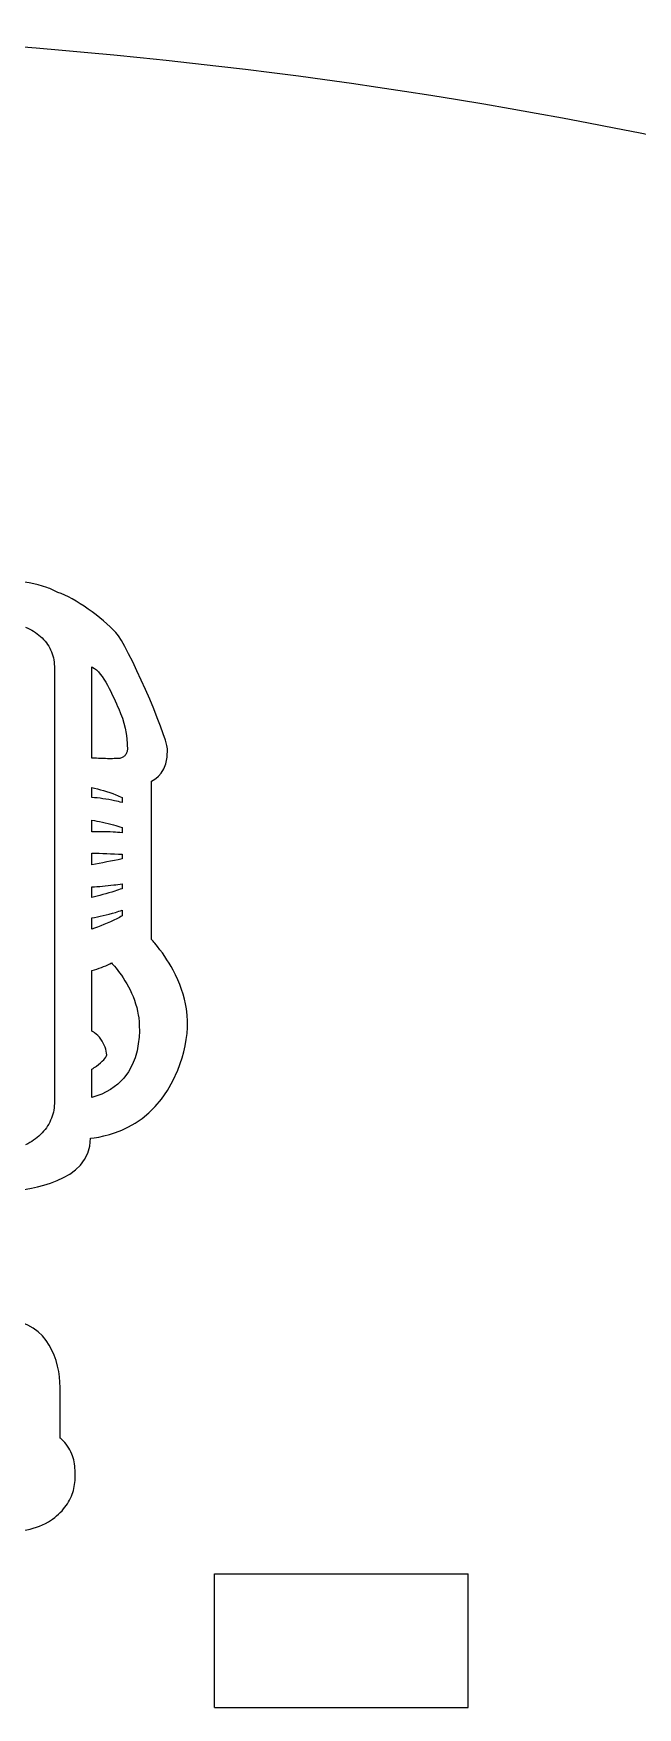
# Model space of a CAD drawing. Header units: millimetres. Extents: x -1100 to -75, y -506 to -118.
# Drawn here: x -570.5 to -547, y -461.5 to -396.4 of the extents above; entities that cross this region are included whole.
import ezdxf

# ---------------------------------------------------------------- set-up
doc = ezdxf.new("R2010")
doc.units = ezdxf.units.MM
doc.layers.add('CUTS', color=1, linetype='Continuous', true_color=0xff0000)
doc.layers.add('TEXT', color=5, linetype='Continuous', true_color=0x0000ff)

msp = doc.modelspace()

# ---------------------------------------------------------------- linework, layer by layer
at = {"layer": 'CUTS', "color": 1, "lineweight": 25, "true_color": 0xff0000}
for p, q in [((-563.423, -461.466), (-563.423, -456.266)), ((-563.423, -456.266), (-553.573, -456.266)), ((-553.573, -461.466), (-553.573, -456.266)), ((-563.423, -461.466), (-553.573, -461.466))]:
    msp.add_line(p, q, dxfattribs=at)
msp.add_open_spline([(-523.677, -407.505), (-537.808, -400.521), (-564.986, -396.422), (-583.516, -396.422)], degree=3, dxfattribs=at)
at = {"layer": 'TEXT', "color": 5, "lineweight": 25, "true_color": 0x0000ff}
for points in [[(-569.639, -421.013), (-569.639, -421.071), (-569.639, -421.071)], [(-569.639, -421.071), (-569.639, -437.998)], [(-568.184, -424.573), (-568.183, -421.037), (-568.183, -421.037)], [(-568.184, -426.106), (-568.184, -425.72), (-568.184, -425.72)], [(-565.864, -431.625), (-565.864, -425.47)], [(-567.013, -426.105), (-567.013, -426.304)], [(-568.184, -427.444), (-568.184, -426.987), (-568.184, -426.987)], [(-567.013, -427.267), (-567.013, -427.478)], [(-568.184, -428.724), (-568.184, -428.266), (-568.184, -428.266)], [(-567.013, -428.311), (-567.013, -428.495)], [(-568.185, -429.991), (-568.185, -429.582), (-568.185, -429.582)], [(-567.013, -429.461), (-567.013, -429.65)], [(-567.013, -430.482), (-567.013, -430.71)], [(-568.186, -431.225), (-568.186, -430.783), (-568.186, -430.783)], [(-568.186, -435.189), (-568.186, -432.833)], [(-568.187, -437.765), (-568.187, -436.669)], [(-569.41, -450.995), (-569.41, -449.225)], [(-568.837, -452.574), (-568.837, -452.241)]]:
    msp.add_lwpolyline(points, dxfattribs=at)
for points in [[(-569.93, -417.952), (-570.376, -417.794), (-570.852, -417.712), (-571.338, -417.705)], [(-569.5, -418.138), (-569.639, -418.068), (-569.78, -418.005), (-569.93, -417.952)], [(-567.249, -419.7), (-567.778, -419.135), (-568.846, -418.352), (-569.5, -418.138)], [(-570.756, -419.495), (-570.537, -419.579), (-570.34, -419.7), (-570.173, -419.85)], [(-570.173, -419.85), (-570.01, -419.999), (-569.876, -420.178), (-569.784, -420.373)], [(-565.253, -424.223), (-565.288, -423.637), (-566.81, -420.167), (-567.249, -419.7)], [(-569.784, -420.373), (-569.692, -420.571), (-569.639, -420.786), (-569.639, -421.013)], [(-568.183, -421.037), (-568.172, -421.042), (-568.161, -421.046), (-568.149, -421.051)], [(-568.149, -421.051), (-567.76, -421.227), (-567.353, -422.197), (-567.141, -422.666)], [(-567.141, -422.666), (-566.931, -423.132), (-566.805, -423.664), (-566.805, -424.252)], [(-567.484, -424.604), (-567.717, -424.598), (-567.951, -424.587), (-568.184, -424.573)], [(-567.38, -424.6), (-567.414, -424.6), (-567.449, -424.604), (-567.484, -424.604)], [(-567.255, -424.595), (-567.296, -424.599), (-567.339, -424.599), (-567.38, -424.6)], [(-567.13, -424.59), (-567.17, -424.594), (-567.213, -424.594), (-567.255, -424.595)], [(-567.008, -424.557), (-567.048, -424.577), (-567.087, -424.588), (-567.13, -424.59)], [(-566.907, -424.483), (-566.936, -424.514), (-566.971, -424.538), (-567.008, -424.557)], [(-566.835, -424.376), (-566.853, -424.415), (-566.876, -424.452), (-566.907, -424.483)], [(-566.805, -424.252), (-566.807, -424.295), (-566.817, -424.338), (-566.835, -424.376)], [(-565.864, -425.47), (-565.735, -425.387), (-565.197, -425.142), (-565.253, -424.223)], [(-568.184, -425.72), (-567.902, -425.788), (-567.571, -425.879), (-567.252, -426.003)], [(-567.252, -426.003), (-567.171, -426.036), (-567.091, -426.07), (-567.013, -426.105)], [(-567.301, -426.231), (-567.604, -426.167), (-567.916, -426.13), (-568.184, -426.106)], [(-567.013, -426.304), (-567.108, -426.278), (-567.203, -426.252), (-567.301, -426.231)], [(-568.184, -426.987), (-567.929, -427.032), (-567.63, -427.094), (-567.338, -427.171)], [(-567.338, -427.171), (-567.227, -427.201), (-567.119, -427.234), (-567.013, -427.267)], [(-567.361, -427.451), (-567.645, -427.438), (-567.934, -427.439), (-568.184, -427.444)], [(-567.013, -427.478), (-567.125, -427.466), (-567.242, -427.457), (-567.361, -427.451)], [(-568.184, -428.266), (-567.833, -428.276), (-567.387, -428.294), (-567.013, -428.311)], [(-567.013, -428.495), (-567.388, -428.57), (-567.835, -428.659), (-568.184, -428.724)], [(-568.185, -429.582), (-567.929, -429.565), (-567.627, -429.542), (-567.33, -429.506)], [(-567.296, -429.745), (-567.604, -429.845), (-567.922, -429.928), (-568.185, -429.991)], [(-567.33, -429.506), (-567.222, -429.493), (-567.117, -429.476), (-567.013, -429.461)], [(-567.013, -429.65), (-567.106, -429.684), (-567.199, -429.715), (-567.296, -429.745)], [(-568.186, -430.783), (-567.911, -430.734), (-567.585, -430.667), (-567.268, -430.57)], [(-567.268, -430.57), (-567.181, -430.543), (-567.096, -430.514), (-567.013, -430.482)], [(-567.209, -430.816), (-567.545, -430.988), (-567.9, -431.127), (-568.186, -431.225)], [(-567.013, -430.71), (-567.076, -430.746), (-567.143, -430.782), (-567.209, -430.816)], [(-565.742, -431.766), (-565.784, -431.717), (-565.824, -431.67), (-565.864, -431.625)], [(-565.033, -432.812), (-565.226, -432.451), (-565.465, -432.101), (-565.742, -431.766)], [(-568.076, -432.804), (-567.834, -432.729), (-567.609, -432.631), (-567.419, -432.535)], [(-567.419, -432.535), (-567.386, -432.574), (-567.349, -432.615), (-567.31, -432.66)], [(-568.186, -432.833), (-568.149, -432.822), (-568.112, -432.813), (-568.076, -432.804)], [(-567.31, -432.66), (-567.14, -432.866), (-566.939, -433.138), (-566.766, -433.461)], [(-564.516, -434.32), (-564.595, -433.816), (-564.768, -433.307), (-565.033, -432.812)], [(-566.766, -433.461), (-566.59, -433.783), (-566.444, -434.157), (-566.38, -434.566)], [(-564.68, -436.221), (-564.49, -435.597), (-564.418, -434.962), (-564.516, -434.32)], [(-566.38, -434.566), (-566.379, -434.566), (-565.913, -437.179), (-568.187, -437.765)], [(-568.079, -435.245), (-568.113, -435.222), (-568.149, -435.204), (-568.186, -435.189)], [(-567.835, -435.496), (-567.905, -435.398), (-567.989, -435.309), (-568.079, -435.245)], [(-567.669, -435.812), (-567.71, -435.705), (-567.766, -435.595), (-567.835, -435.496)], [(-568.237, -439.348), (-567.528, -439.268), (-565.497, -438.898), (-564.68, -436.221)], [(-568.004, -436.542), (-567.892, -436.457), (-567.793, -436.375), (-567.723, -436.301)], [(-567.723, -436.301), (-567.652, -436.226), (-567.609, -436.157), (-567.609, -436.101)], [(-567.609, -436.101), (-567.609, -436.02), (-567.63, -435.917), (-567.669, -435.812)], [(-568.187, -436.669), (-568.184, -436.669), (-568.182, -436.665), (-568.18, -436.663)], [(-568.18, -436.663), (-568.118, -436.624), (-568.06, -436.583), (-568.004, -436.542)], [(-569.639, -437.998), (-569.639, -438.225), (-569.692, -438.446), (-569.784, -438.649)], [(-569.784, -438.649), (-569.876, -438.853), (-570.01, -439.04), (-570.173, -439.201)], [(-571.177, -441.377), (-570.713, -441.338), (-568.237, -441.074), (-568.237, -439.348)], [(-570.173, -439.201), (-570.34, -439.362), (-570.537, -439.498), (-570.756, -439.598)], [(-569.41, -449.225), (-569.4, -448.206), (-569.692, -446.784), (-571.177, -446.431)], [(-569.357, -451.043), (-569.374, -451.028), (-569.393, -451.011), (-569.41, -450.995)], [(-568.961, -451.616), (-569.052, -451.399), (-569.186, -451.206), (-569.357, -451.043)], [(-568.837, -452.241), (-568.837, -452.028), (-568.879, -451.821), (-568.961, -451.616)], [(-568.947, -453.181), (-568.875, -452.982), (-568.837, -452.778), (-568.837, -452.574)], [(-569.281, -453.751), (-569.138, -453.579), (-569.028, -453.389), (-568.947, -453.181)], [(-569.874, -454.25), (-569.643, -454.114), (-569.442, -453.945), (-569.281, -453.751)], [(-570.839, -454.579), (-570.499, -454.535), (-570.167, -454.423), (-569.874, -454.25)]]:
    msp.add_open_spline(points, degree=3, dxfattribs=at)

doc.saveas('drawing.dxf')
